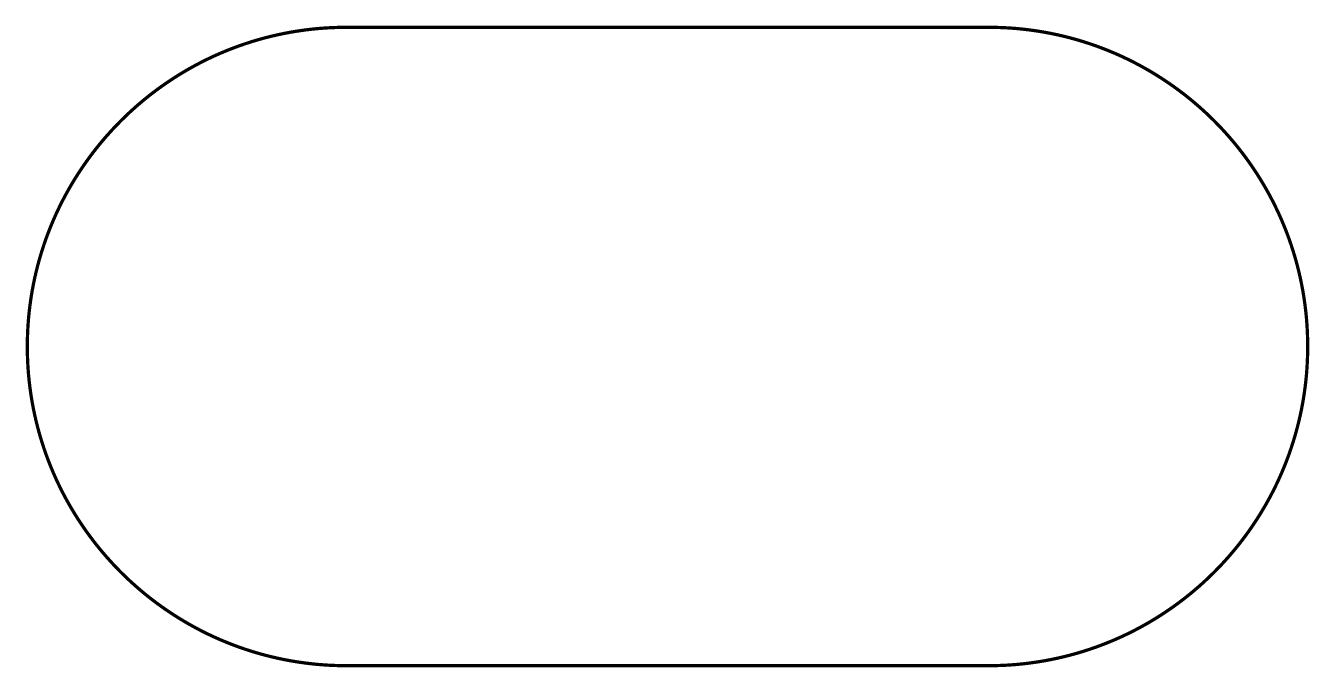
# Model space of a CAD drawing. Extents: x 0.05 to 4, y 0.05 to 2.02.
import ezdxf

# ---------------------------------------------------------------- set-up
doc = ezdxf.new("R2010")
doc.units = 0
doc.header["$LTSCALE"] = 0.166667
doc.layers.add('FOREGROUND', color=7, linetype='CONTINUOUS')

msp = doc.modelspace()

# ---------------------------------------------------------------- linework, layer by layer
at = {"layer": 'FOREGROUND', "linetype": 'CONTINUOUS', "const_width": 0.01}
msp.add_lwpolyline([(3.011667, 0.05), (3.033626, 0.050257), (3.055467, 0.050991), (3.077185, 0.052197), (3.098775, 0.053869), (3.120232, 0.056002), (3.141551, 0.058592), (3.162727, 0.061633), (3.183755, 0.065121), (3.204631, 0.069051), (3.225348, 0.073418), (3.245902, 0.078216), (3.266288, 0.08344), (3.286502, 0.089087), (3.306537, 0.09515), (3.32639, 0.101625), (3.346055, 0.108506), (3.365527, 0.11579), (3.384802, 0.12347), (3.403874, 0.131542), (3.422738, 0.140001), (3.441389, 0.148842), (3.459823, 0.15806), (3.478034, 0.16765), (3.496018, 0.177607), (3.513768, 0.187926), (3.531282, 0.198601), (3.548553, 0.209629), (3.565576, 0.221004), (3.582347, 0.232721), (3.59886, 0.244775), (3.615111, 0.257161), (3.631094, 0.269874), (3.646805, 0.28291), (3.662239, 0.296263), (3.67739, 0.309927), (3.692254, 0.3239), (3.706826, 0.338174), (3.7211, 0.352746), (3.735073, 0.36761), (3.748737, 0.382761), (3.76209, 0.398195), (3.775126, 0.413906), (3.787839, 0.429889), (3.800225, 0.44614), (3.812279, 0.462653), (3.823996, 0.479424), (3.835371, 0.496447), (3.846399, 0.513718), (3.857074, 0.531232), (3.867393, 0.548982), (3.87735, 0.566966), (3.88694, 0.585177), (3.896158, 0.603611), (3.904999, 0.622262), (3.913458, 0.641126), (3.92153, 0.660198), (3.92921, 0.679473), (3.936494, 0.698945), (3.943375, 0.71861), (3.94985, 0.738463), (3.955913, 0.758498), (3.96156, 0.778712), (3.966784, 0.799098), (3.971582, 0.819652), (3.975949, 0.840369), (3.979879, 0.861245), (3.983367, 0.882273), (3.986408, 0.903449), (3.988998, 0.924768), (3.991131, 0.946225), (3.992803, 0.967815), (3.994009, 0.989533), (3.994743, 1.011374), (3.995, 1.033333), (3.995, 1.033333), (3.994743, 1.055296), (3.994008, 1.07714), (3.992803, 1.098861), (3.991131, 1.120453), (3.988997, 1.141913), (3.986406, 1.163235), (3.983364, 1.184413), (3.979875, 1.205444), (3.975944, 1.226321), (3.971577, 1.247041), (3.966778, 1.267597), (3.961552, 1.287986), (3.955904, 1.308202), (3.949839, 1.328239), (3.943363, 1.348094), (3.936479, 1.367761), (3.929194, 1.387235), (3.921512, 1.406512), (3.913438, 1.425585), (3.904977, 1.444451), (3.896134, 1.463104), (3.886914, 1.48154), (3.877322, 1.499752), (3.867363, 1.517737), (3.857042, 1.53549), (3.846364, 1.553004), (3.835334, 1.570276), (3.823957, 1.587301), (3.812237, 1.604073), (3.80018, 1.620587), (3.787792, 1.636839), (3.775076, 1.652823), (3.762037, 1.668535), (3.748682, 1.683969), (3.735014, 1.699121), (3.721039, 1.713985), (3.706762, 1.728557), (3.692187, 1.742832), (3.67732, 1.756804), (3.662166, 1.770469), (3.646729, 1.783822), (3.631015, 1.796857), (3.615028, 1.80957), (3.598774, 1.821956), (3.582257, 1.834009), (3.565483, 1.845726), (3.548457, 1.8571), (3.531183, 1.868127), (3.513666, 1.878802), (3.495912, 1.88912), (3.477925, 1.899075), (3.459711, 1.908664), (3.441274, 1.91788), (3.422619, 1.92672), (3.403752, 1.935177), (3.384677, 1.943248), (3.365399, 1.950927), (3.345923, 1.958208), (3.326255, 1.965088), (3.306399, 1.971561), (3.28636, 1.977621), (3.266143, 1.983265), (3.245754, 1.988488), (3.225196, 1.993283), (3.204476, 1.997647), (3.183598, 2.001573), (3.162566, 2.005058), (3.141387, 2.008097), (3.120065, 2.010683), (3.098605, 2.012813), (3.077012, 2.014482), (3.055291, 2.015683), (3.033447, 2.016413), (3.011484, 2.016667), (1.033151, 2.016667), (1.011195, 2.016405), (0.989356, 2.015667), (0.967641, 2.014458), (0.946054, 2.012783), (0.9246, 2.010646), (0.903284, 2.008053), (0.882111, 2.005008), (0.861087, 2.001517), (0.840215, 1.997584), (0.819501, 1.993215), (0.79895, 1.988415), (0.778567, 1.983187), (0.758356, 1.977539), (0.738324, 1.971473), (0.718475, 1.964996), (0.698813, 1.958112), (0.679344, 1.950827), (0.660073, 1.943145), (0.641004, 1.935071), (0.622143, 1.92661), (0.603495, 1.917768), (0.585065, 1.908549), (0.566857, 1.898958), (0.548877, 1.889), (0.531129, 1.87868), (0.513619, 1.868004), (0.496352, 1.856975), (0.479332, 1.8456), (0.462564, 1.833882), (0.446054, 1.821828), (0.429806, 1.809441), (0.413826, 1.796728), (0.398118, 1.783692), (0.382687, 1.770339), (0.367539, 1.756674), (0.352678, 1.742702), (0.338109, 1.728428), (0.323838, 1.713857), (0.309869, 1.698993), (0.296207, 1.683843), (0.282857, 1.66841), (0.269824, 1.652699), (0.257114, 1.636717), (0.24473, 1.620467), (0.232679, 1.603954), (0.220964, 1.587185), (0.209592, 1.570162), (0.198567, 1.552893), (0.187893, 1.535381), (0.177577, 1.517631), (0.167622, 1.499649), (0.158035, 1.48144), (0.148819, 1.463007), (0.13998, 1.444358), (0.131523, 1.425495), (0.123453, 1.406425), (0.115774, 1.387153), (0.108492, 1.367682), (0.101612, 1.348019), (0.095139, 1.328169), (0.089077, 1.308135), (0.083432, 1.287924), (0.078209, 1.26754), (0.073412, 1.246988), (0.069046, 1.226273), (0.065118, 1.205401), (0.06163, 1.184375), (0.05859, 1.163202), (0.056, 1.141885), (0.053868, 1.120431), (0.052196, 1.098844), (0.050991, 1.077128), (0.050257, 1.05529), (0.05, 1.033333), (0.05, 1.033333), (0.050257, 1.011374), (0.050991, 0.989533), (0.052197, 0.967815), (0.053869, 0.946225), (0.056002, 0.924768), (0.058592, 0.903449), (0.061633, 0.882273), (0.065121, 0.861245), (0.069051, 0.840369), (0.073418, 0.819652), (0.078216, 0.799098), (0.08344, 0.778712), (0.089087, 0.758498), (0.09515, 0.738463), (0.101625, 0.71861), (0.108506, 0.698945), (0.11579, 0.679473), (0.12347, 0.660198), (0.131542, 0.641126), (0.140001, 0.622262), (0.148842, 0.603611), (0.15806, 0.585177), (0.16765, 0.566966), (0.177607, 0.548982), (0.187926, 0.531232), (0.198601, 0.513718), (0.209629, 0.496447), (0.221004, 0.479424), (0.232721, 0.462653), (0.244775, 0.44614), (0.257161, 0.429889), (0.269874, 0.413906), (0.28291, 0.398195), (0.296263, 0.382761), (0.309927, 0.36761), (0.3239, 0.352746), (0.338174, 0.338174), (0.352746, 0.3239), (0.36761, 0.309927), (0.382761, 0.296263), (0.398195, 0.28291), (0.413906, 0.269874), (0.429889, 0.257161), (0.44614, 0.244775), (0.462653, 0.232721), (0.479424, 0.221004), (0.496447, 0.209629), (0.513718, 0.198601), (0.531232, 0.187926), (0.548982, 0.177607), (0.566966, 0.16765), (0.585177, 0.15806), (0.603611, 0.148842), (0.622262, 0.140001), (0.641126, 0.131542), (0.660198, 0.12347), (0.679473, 0.11579), (0.698945, 0.108506), (0.71861, 0.101625), (0.738463, 0.09515), (0.758498, 0.089087), (0.778712, 0.08344), (0.799098, 0.078216), (0.819652, 0.073418), (0.840369, 0.069051), (0.861245, 0.065121), (0.882273, 0.061633), (0.903449, 0.058592), (0.924768, 0.056002), (0.946225, 0.053869), (0.967815, 0.052197), (0.989533, 0.050991), (1.011374, 0.050257), (1.033333, 0.05)], close=True, dxfattribs=at)

doc.saveas('drawing.dxf')
